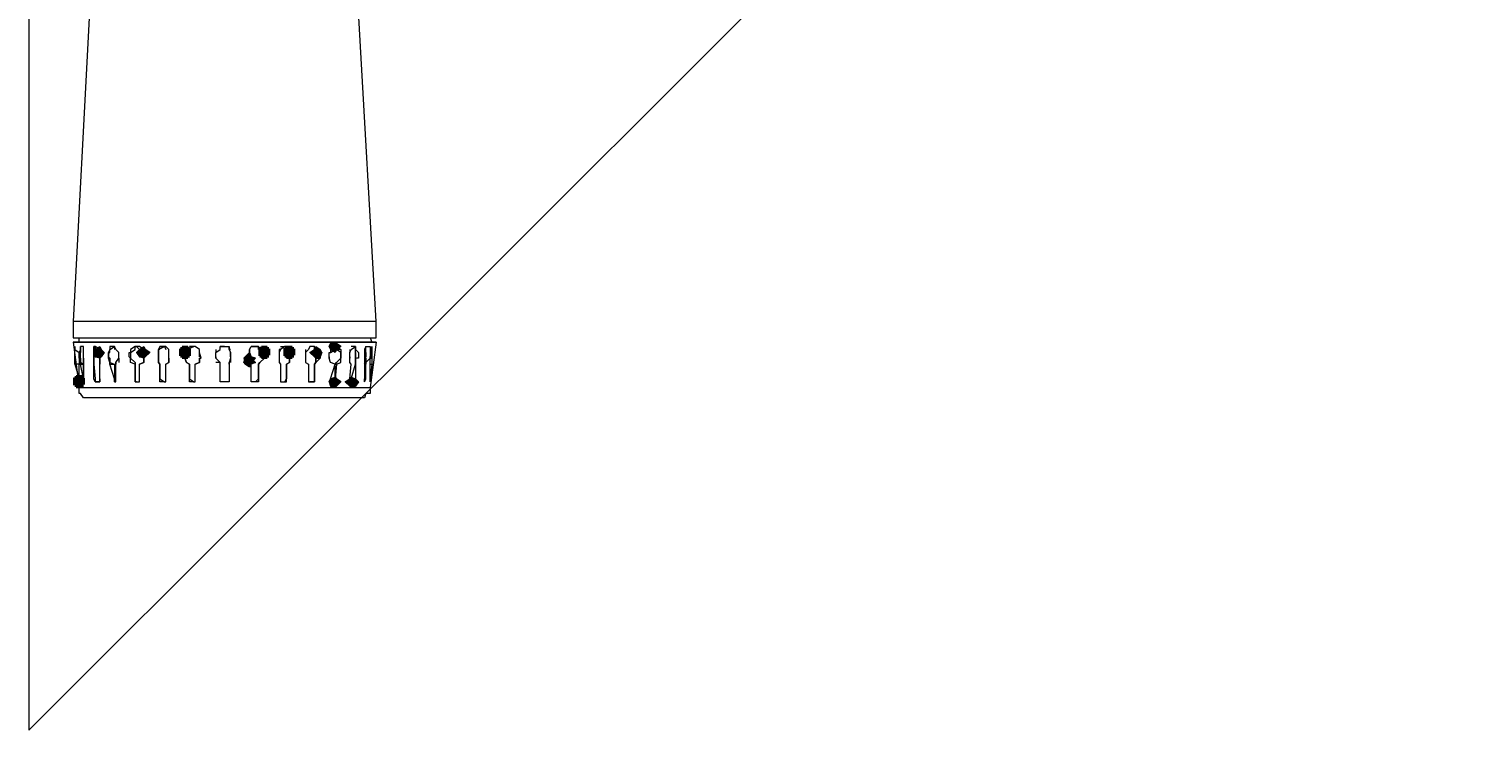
# Model space of a CAD drawing. Header units: millimetres. Extents: x -10178924 to 11692288, y -947381 to 58396.
# Drawn here: x -154632 to -153268, y -106080 to -105410 of the extents above; entities that cross this region are included whole.
import ezdxf
from ezdxf import colors
from ezdxf.entities.mleader import LeaderData, LeaderLine
from ezdxf.math import Vec2, Vec3

# ---------------------------------------------------------------- set-up
doc = ezdxf.new("R2010")
doc.units = ezdxf.units.MM
doc.layers.add('_0', color=7, linetype='Continuous', lineweight=25)
doc.layers.add('PDF _0', color=7, linetype='Continuous', lineweight=9)
doc.styles.add('ТЕКСТ', font='arial.ttf', dxfattribs={"height": 200})

# ---------------------------------------------------------------- blocks, each defined once
blk = doc.blocks.new('_None')

msp = doc.modelspace()

# ---------------------------------------------------------------- linework, layer by layer
at = {"layer": 'PDF _0', "lineweight": 0}
for points in [[(-154632.1, -106070.4), (-153753.3, -105191.6), (-153753.3, -104458.3), (-154632.1, -105337.1), (-154632.1, -106070.4)], [(-154305.6, -105685.7), (-154322.2, -105393.9), (-154322.2, -105391.1), (-154325, -105391.1), (-154325, -105388.3), (-154571.2, -105388.3), (-154571.2, -105391.1), (-154575.3, -105391.1), (-154575.3, -105393.9), (-154590.5, -105685.7)], [(-154590.5, -105705), (-154589.1, -105705), (-154590.5, -105705), (-154585, -105747.9), (-154583.6, -105747.9), (-154580.9, -105747.9), (-154575.3, -105747.9), (-154565.6, -105747.9), (-154557.3, -105747.9), (-154551.8, -105747.9), (-154542.1, -105747.9), (-154531.1, -105747.9), (-154518.6, -105747.9), (-154504.8, -105747.9), (-154491, -105747.9), (-154477.1, -105747.9), (-154463.3, -105747.9), (-154449.5, -105747.9), (-154434.2, -105747.9), (-154419, -105747.9), (-154405.2, -105747.9), (-154391.4, -105747.9), (-154377.5, -105747.9), (-154367.9, -105747.9), (-154356.8, -105747.9), (-154344.3, -105747.9), (-154336, -105747.9), (-154329.1, -105747.9), (-154322.2, -105747.9), (-154316.7, -105747.9), (-154311.2, -105747.9)], [(-154589.1, -105705), (-154585, -105705), (-154585, -105700.9)], [(-154305.6, -105705), (-154311.2, -105747.9), (-154311.2, -105752.1), (-154311.2, -105753.4), (-154315.3, -105753.4), (-154316.7, -105757.6), (-154322.2, -105757.6), (-154325, -105757.6), (-154334.7, -105757.6), (-154338.8, -105757.6), (-154344.3, -105757.6), (-154349.9, -105757.6), (-154354, -105757.6), (-154358.2, -105757.6), (-154363.7, -105757.6), (-154372, -105757.6), (-154377.5, -105757.6), (-154383.1, -105757.6), (-154390, -105757.6), (-154395.5, -105757.6), (-154401.1, -105757.6), (-154405.2, -105757.6), (-154410.7, -105757.6), (-154419, -105757.6), (-154424.6, -105757.6), (-154430.1, -105757.6), (-154437, -105757.6), (-154442.5, -105757.6), (-154448.1, -105757.6), (-154452.2, -105757.6), (-154457.8, -105757.6), (-154463.3, -105757.6), (-154471.6, -105757.6), (-154477.1, -105757.6), (-154484, -105757.6), (-154489.6, -105757.6), (-154495.1, -105757.6), (-154500.6, -105757.6), (-154504.8, -105757.6), (-154510.3, -105757.6), (-154517.2, -105757.6), (-154522.8, -105757.6), (-154528.3, -105757.6), (-154532.4, -105757.6), (-154538, -105757.6), (-154543.5, -105757.6), (-154551.8, -105757.6), (-154557.3, -105757.6), (-154564.3, -105757.6), (-154569.8, -105757.6), (-154575.3, -105757.6), (-154580.9, -105757.6), (-154583.6, -105753.4), (-154585, -105753.4), (-154585, -105752.1), (-154585, -105747.9)], [(-154311.2, -105700.9), (-154309.8, -105705)], [(-154589.1, -105725.8), (-154589.1, -105724.4), (-154589.1, -105720.3), (-154589.1, -105718.9), (-154589.1, -105714.7), (-154589.1, -105712), (-154589.1, -105709.2), (-154589.1, -105712), (-154585, -105714.7), (-154585, -105720.3), (-154585, -105724.4), (-154585, -105725.8)], [(-154583.6, -105712), (-154583.6, -105709.2), (-154583.6, -105712)], [(-154580.9, -105720.3), (-154580.9, -105724.4), (-154580.9, -105725.8), (-154580.9, -105724.4), (-154580.9, -105720.3), (-154580.9, -105714.7), (-154580.9, -105712), (-154580.9, -105709.2), (-154583.6, -105709.2)], [(-154583.6, -105712), (-154583.6, -105714.7)], [(-154583.6, -105720.3), (-154583.6, -105718.9)], [(-154580.9, -105712), (-154580.9, -105709.2)], [(-154580.9, -105718.9), (-154580.9, -105714.7)], [(-154565.6, -105739.6), (-154565.6, -105742.4), (-154565.6, -105739.6), (-154565.6, -105725.8), (-154565.6, -105724.4), (-154565.6, -105720.3), (-154565.6, -105714.7), (-154565.6, -105712), (-154569.8, -105709.2), (-154571.2, -105709.2), (-154569.8, -105709.2), (-154569.8, -105712)], [(-154571.2, -105712), (-154571.2, -105714.7)], [(-154571.2, -105720.3), (-154571.2, -105718.9)], [(-154565.6, -105718.9), (-154565.6, -105714.7)], [(-154565.6, -105720.3), (-154565.6, -105724.4), (-154565.6, -105725.8)], [(-154556, -105712), (-154557.3, -105714.7)], [(-154556, -105720.3), (-154557.3, -105720.3), (-154557.3, -105718.9)], [(-154551.8, -105739.6), (-154551.8, -105742.4), (-154551.8, -105739.6), (-154551.8, -105742.4), (-154550.4, -105742.4), (-154550.4, -105739.6), (-154550.4, -105725.8), (-154550.4, -105724.4), (-154547.7, -105720.3), (-154547.7, -105714.7), (-154550.4, -105712), (-154551.8, -105709.2), (-154551.8, -105712)], [(-154547.7, -105718.9), (-154547.7, -105714.7)], [(-154547.7, -105720.3), (-154547.7, -105724.4)], [(-154536.6, -105712), (-154536.6, -105714.7)], [(-154536.6, -105720.3), (-154536.6, -105718.9)], [(-154524.1, -105714.7), (-154524.1, -105712), (-154528.3, -105709.2), (-154532.4, -105709.2), (-154531.1, -105709.2), (-154528.3, -105712), (-154524.1, -105712)], [(-154531.1, -105742.4), (-154532.4, -105742.4), (-154531.1, -105742.4), (-154528.3, -105742.4), (-154528.3, -105739.6), (-154528.3, -105725.8), (-154524.1, -105724.4), (-154524.1, -105720.3), (-154524.1, -105714.7), (-154524.1, -105718.9)], [(-154524.1, -105720.3), (-154524.1, -105724.4), (-154528.3, -105725.8)], [(-154508.9, -105709.2), (-154504.8, -105709.2), (-154508.9, -105709.2), (-154510.3, -105712), (-154504.8, -105709.2), (-154503.4, -105712)], [(-154510.3, -105714.7), (-154510.3, -105712), (-154510.3, -105714.7)], [(-154508.9, -105712), (-154510.3, -105712), (-154510.3, -105714.7)], [(-154510.3, -105720.3), (-154510.3, -105718.9)], [(-154504.8, -105742.4), (-154503.4, -105742.4), (-154503.4, -105739.6), (-154503.4, -105725.8), (-154500.6, -105724.4), (-154500.6, -105720.3), (-154500.6, -105714.7), (-154500.6, -105712), (-154503.4, -105709.2), (-154504.8, -105709.2)], [(-154500.6, -105720.3), (-154500.6, -105724.4), (-154503.4, -105725.8)], [(-154500.6, -105718.9), (-154500.6, -105714.7)], [(-154479.9, -105712), (-154491, -105712), (-154479.9, -105712)], [(-154479.9, -105712), (-154491, -105712), (-154479.9, -105712)], [(-154479.9, -105713.3), (-154491, -105713.3), (-154479.9, -105713.3)], [(-154479.9, -105713.3), (-154491, -105713.3), (-154479.9, -105713.3)], [(-154479.9, -105714.7), (-154491, -105714.7), (-154479.9, -105714.7)], [(-154479.9, -105716.1), (-154491, -105716.1), (-154479.9, -105716.1)], [(-154479.9, -105716.1), (-154491, -105716.1), (-154479.9, -105716.1)], [(-154479.9, -105717.5), (-154491, -105717.5), (-154479.9, -105717.5)], [(-154481.3, -105710.6), (-154489.6, -105710.6), (-154481.3, -105710.6)], [(-154481.3, -105710.6), (-154489.6, -105710.6), (-154481.3, -105710.6)], [(-154481.3, -105718.9), (-154489.6, -105718.9), (-154481.3, -105718.9)], [(-154481.3, -105718.9), (-154489.6, -105718.9), (-154481.3, -105718.9)], [(-154482.7, -105709.2), (-154488.2, -105709.2), (-154482.7, -105709.2)], [(-154482.7, -105720.3), (-154488.2, -105720.3), (-154482.7, -105720.3)], [(-154484, -105709.2), (-154486.8, -105709.2), (-154484, -105709.2)], [(-154484, -105709.2), (-154486.8, -105709.2), (-154484, -105709.2)], [(-154484, -105720.3), (-154486.8, -105720.3), (-154484, -105720.3)], [(-154484, -105720.3), (-154486.8, -105720.3), (-154484, -105720.3)], [(-154484, -105714.7), (-154484, -105712), (-154485.4, -105714.7), (-154484, -105712), (-154481.3, -105712)], [(-154485.4, -105720.3), (-154485.4, -105718.9)], [(-154484, -105712), (-154477.1, -105709.2), (-154484, -105712)], [(-154477.1, -105742.4), (-154475.7, -105742.4), (-154475.7, -105739.6), (-154475.7, -105725.8), (-154471.6, -105724.4), (-154471.6, -105720.3), (-154470.2, -105720.3), (-154471.6, -105714.7), (-154471.6, -105712), (-154475.7, -105709.2), (-154477.1, -105709.2), (-154481.3, -105709.2)], [(-154471.6, -105712), (-154475.7, -105709.2)], [(-154470.2, -105720.3), (-154471.6, -105720.3), (-154471.6, -105724.4), (-154475.7, -105725.8)], [(-154471.6, -105718.9), (-154471.6, -105714.7)], [(-154443.9, -105725.8), (-154443.9, -105739.6), (-154443.9, -105742.4), (-154448.1, -105742.4), (-154449.5, -105742.4), (-154452.2, -105742.4), (-154452.2, -105739.6), (-154452.2, -105725.8), (-154452.2, -105724.4), (-154456.4, -105720.3), (-154456.4, -105718.9), (-154456.4, -105714.7), (-154452.2, -105712), (-154452.2, -105709.2), (-154448.1, -105709.2), (-154443.9, -105709.2), (-154443.9, -105712), (-154442.5, -105714.7), (-154442.5, -105720.3), (-154443.9, -105724.4), (-154443.9, -105725.8), (-154443.9, -105724.4)], [(-154456.4, -105712), (-154456.4, -105714.7)], [(-154456.4, -105718.9), (-154456.4, -105720.3)], [(-154448.1, -105709.2), (-154449.5, -105709.2), (-154452.2, -105709.2)], [(-154442.5, -105712), (-154443.9, -105712), (-154443.9, -105709.2)], [(-154442.5, -105718.9), (-154442.5, -105714.7)], [(-154442.5, -105720.3), (-154442.5, -105724.4)], [(-154423.2, -105742.4), (-154423.2, -105739.6), (-154423.2, -105725.8), (-154424.6, -105724.4), (-154424.6, -105720.3), (-154428.7, -105718.9), (-154424.6, -105714.7), (-154424.6, -105712), (-154423.2, -105709.2), (-154419, -105709.2), (-154416.3, -105709.2), (-154419, -105709.2), (-154423.2, -105709.2), (-154419, -105709.2)], [(-154428.7, -105718.9), (-154428.7, -105720.3)], [(-154424.6, -105712), (-154424.6, -105714.7)], [(-154416.3, -105709.2), (-154414.9, -105712), (-154416.3, -105709.2)], [(-154416.3, -105712), (-154416.3, -105709.2)], [(-154405.2, -105712), (-154416.3, -105712), (-154405.2, -105712)], [(-154405.2, -105713.3), (-154416.3, -105713.3), (-154405.2, -105713.3)], [(-154405.2, -105713.3), (-154416.3, -105713.3), (-154405.2, -105713.3)], [(-154405.2, -105714.7), (-154416.3, -105714.7), (-154405.2, -105714.7)], [(-154405.2, -105716.1), (-154416.3, -105716.1), (-154405.2, -105716.1)], [(-154405.2, -105716.1), (-154416.3, -105716.1), (-154405.2, -105716.1)], [(-154406.6, -105717.5), (-154416.3, -105717.5), (-154406.6, -105717.5)], [(-154410.7, -105720.3), (-154414.9, -105724.4), (-154416.3, -105725.8)], [(-154406.6, -105710.6), (-154414.9, -105710.6), (-154406.6, -105710.6)], [(-154406.6, -105710.6), (-154414.9, -105710.6), (-154406.6, -105710.6)], [(-154414.9, -105712), (-154410.7, -105714.7), (-154414.9, -105712)], [(-154406.6, -105718.9), (-154414.9, -105718.9), (-154406.6, -105718.9)], [(-154408, -105709.2), (-154413.5, -105709.2), (-154408, -105709.2)], [(-154408, -105720.3), (-154413.5, -105720.3), (-154408, -105720.3)], [(-154409.4, -105720.3), (-154413.5, -105720.3), (-154409.4, -105720.3)], [(-154409.4, -105709.2), (-154412.1, -105709.2), (-154409.4, -105709.2)], [(-154410.7, -105718.9), (-154410.7, -105714.7)], [(-154395.5, -105709.2), (-154391.4, -105709.2), (-154395.5, -105712), (-154396.9, -105714.7), (-154396.9, -105718.9), (-154396.9, -105720.3), (-154396.9, -105724.4), (-154395.5, -105725.8), (-154395.5, -105739.6), (-154395.5, -105742.4), (-154391.4, -105742.4), (-154390, -105742.4), (-154390, -105739.6), (-154391.4, -105742.4), (-154390, -105739.6), (-154390, -105725.8), (-154390, -105739.6)], [(-154395.5, -105712), (-154396.9, -105712), (-154396.9, -105714.7)], [(-154396.9, -105718.9), (-154396.9, -105720.3)], [(-154381.7, -105712), (-154392.8, -105712), (-154381.7, -105712)], [(-154381.7, -105713.3), (-154392.8, -105713.3), (-154381.7, -105713.3)], [(-154381.7, -105713.3), (-154392.8, -105713.3), (-154381.7, -105713.3)], [(-154381.7, -105714.7), (-154392.8, -105714.7), (-154381.7, -105714.7)], [(-154381.7, -105716.1), (-154392.8, -105716.1), (-154381.7, -105716.1)], [(-154381.7, -105716.1), (-154392.8, -105716.1), (-154381.7, -105716.1)], [(-154383.1, -105717.5), (-154392.8, -105717.5), (-154383.1, -105717.5)], [(-154383.1, -105710.6), (-154391.4, -105710.6), (-154383.1, -105710.6)], [(-154383.1, -105710.6), (-154391.4, -105710.6), (-154383.1, -105710.6)], [(-154383.1, -105718.9), (-154391.4, -105718.9), (-154383.1, -105718.9)], [(-154384.5, -105709.2), (-154390, -105709.2), (-154384.5, -105709.2)], [(-154387.2, -105712), (-154390, -105709.2)], [(-154384.5, -105720.3), (-154390, -105720.3), (-154384.5, -105720.3)], [(-154385.8, -105720.3), (-154390, -105720.3), (-154385.8, -105720.3)], [(-154387.2, -105720.3), (-154387.2, -105724.4), (-154390, -105725.8)], [(-154385.8, -105709.2), (-154388.6, -105709.2), (-154385.8, -105709.2)], [(-154387.2, -105712), (-154387.2, -105714.7), (-154387.2, -105712)], [(-154387.2, -105718.9), (-154387.2, -105714.7)], [(-154363.7, -105712), (-154363.7, -105709.2), (-154362.3, -105712), (-154363.7, -105709.2), (-154367.9, -105709.2), (-154369.2, -105712), (-154372, -105714.7), (-154372, -105718.9), (-154372, -105720.3), (-154372, -105724.4), (-154369.2, -105725.8), (-154369.2, -105739.6), (-154369.2, -105742.4), (-154367.9, -105742.4), (-154363.7, -105742.4), (-154367.9, -105742.4)], [(-154372, -105712), (-154372, -105714.7)], [(-154372, -105718.9), (-154372, -105720.3)], [(-154358.2, -105720.3), (-154362.3, -105720.3), (-154362.3, -105724.4), (-154363.7, -105725.8)], [(-154358.2, -105718.9), (-154358.2, -105714.7)], [(-154344.3, -105742.4), (-154344.3, -105739.6), (-154344.3, -105742.4), (-154348.5, -105742.4), (-154348.5, -105739.6), (-154344.3, -105725.8), (-154348.5, -105724.4), (-154349.9, -105720.3), (-154349.9, -105718.9), (-154349.9, -105714.7), (-154348.5, -105714.7), (-154344.3, -105712), (-154344.3, -105709.2), (-154343, -105709.2), (-154344.3, -105709.2)], [(-154349.9, -105718.9), (-154349.9, -105720.3)], [(-154344.3, -105712), (-154348.5, -105712), (-154348.5, -105714.7)], [(-154343, -105725.8), (-154338.8, -105724.4), (-154338.8, -105720.3), (-154338.8, -105714.7), (-154338.8, -105720.3), (-154343, -105724.4), (-154344.3, -105725.8), (-154343, -105724.4), (-154338.8, -105720.3)], [(-154338.8, -105712), (-154343, -105712), (-154343, -105709.2)], [(-154338.8, -105714.7), (-154338.8, -105718.9)], [(-154329.1, -105742.4), (-154330.5, -105742.4), (-154330.5, -105739.6), (-154329.1, -105725.8), (-154330.5, -105724.4), (-154330.5, -105720.3), (-154330.5, -105718.9), (-154330.5, -105714.7), (-154329.1, -105712), (-154325, -105709.2), (-154329.1, -105709.2)], [(-154330.5, -105712), (-154330.5, -105714.7)], [(-154330.5, -105718.9), (-154330.5, -105720.3)], [(-154325, -105709.2), (-154325, -105712), (-154325, -105709.2)], [(-154325, -105712), (-154325, -105709.2)], [(-154325, -105714.7), (-154325, -105718.9)], [(-154325, -105720.3), (-154325, -105724.4), (-154325, -105725.8)], [(-154315.3, -105720.3), (-154315.3, -105724.4), (-154316.7, -105725.8), (-154315.3, -105724.4), (-154315.3, -105720.3), (-154315.3, -105714.7), (-154315.3, -105712), (-154315.3, -105709.2), (-154311.2, -105709.2), (-154311.2, -105712), (-154311.2, -105714.7), (-154311.2, -105720.3), (-154315.3, -105724.4), (-154315.3, -105725.8)], [(-154315.3, -105712), (-154315.3, -105709.2), (-154316.7, -105712), (-154316.7, -105714.7), (-154316.7, -105718.9), (-154316.7, -105720.3)], [(-154316.7, -105712), (-154316.7, -105714.7)], [(-154316.7, -105718.9), (-154316.7, -105720.3), (-154316.7, -105724.4), (-154316.7, -105725.8), (-154316.7, -105739.6), (-154316.7, -105742.4), (-154316.7, -105739.6), (-154316.7, -105742.4), (-154315.3, -105739.6), (-154315.3, -105725.8), (-154316.7, -105725.8), (-154316.7, -105739.6)], [(-154315.3, -105714.7), (-154315.3, -105718.9)], [(-154311.2, -105718.9), (-154311.2, -105720.3), (-154311.2, -105718.9), (-154309.8, -105714.7), (-154309.8, -105712), (-154309.8, -105709.2), (-154309.8, -105712), (-154309.8, -105714.7)], [(-154311.2, -105714.7), (-154309.8, -105714.7), (-154309.8, -105718.9)], [(-154311.2, -105725.8), (-154309.8, -105725.8), (-154311.2, -105739.6), (-154311.2, -105742.4), (-154311.2, -105739.6), (-154311.2, -105725.8), (-154311.2, -105724.4), (-154311.2, -105720.3), (-154309.8, -105720.3), (-154309.8, -105714.7), (-154309.8, -105720.3), (-154309.8, -105724.4), (-154309.8, -105725.8)], [(-154309.8, -105720.3), (-154311.2, -105720.3)], [(-154580.9, -105739.6), (-154580.9, -105742.4), (-154580.9, -105739.6), (-154580.9, -105725.8), (-154580.9, -105739.6), (-154580.9, -105742.4), (-154580.9, -105739.6), (-154583.6, -105725.8), (-154580.9, -105725.8), (-154583.6, -105724.4), (-154583.6, -105725.8)], [(-154556, -105725.8), (-154556, -105724.4), (-154551.8, -105725.8), (-154551.8, -105739.6), (-154556, -105725.8), (-154551.8, -105725.8)], [(-154550.4, -105724.4), (-154550.4, -105725.8)], [(-154481.3, -105725.8), (-154481.3, -105739.6), (-154477.1, -105742.4), (-154481.3, -105742.4), (-154481.3, -105739.6), (-154481.3, -105725.8), (-154484, -105724.4), (-154481.3, -105725.8), (-154481.3, -105739.6)], [(-154452.2, -105724.4), (-154456.4, -105724.4)], [(-154419, -105742.4), (-154416.3, -105739.6), (-154416.3, -105725.8), (-154416.3, -105739.6), (-154416.3, -105742.4), (-154419, -105742.4), (-154423.2, -105742.4), (-154423.2, -105739.6)], [(-154579.5, -105739.6), (-154590.5, -105739.6), (-154579.5, -105739.6)], [(-154579.5, -105739.6), (-154590.5, -105739.6), (-154579.5, -105739.6)], [(-154579.5, -105741), (-154590.5, -105741), (-154579.5, -105741)], [(-154579.5, -105742.4), (-154590.5, -105742.4), (-154579.5, -105742.4)], [(-154579.5, -105742.4), (-154590.5, -105742.4), (-154579.5, -105742.4)], [(-154579.5, -105743.8), (-154590.5, -105743.8), (-154579.5, -105743.8)], [(-154580.9, -105745.1), (-154590.5, -105745.1), (-154580.9, -105745.1)], [(-154580.9, -105738.2), (-154589.1, -105738.2), (-154580.9, -105738.2)], [(-154580.9, -105738.2), (-154589.1, -105738.2), (-154580.9, -105738.2)], [(-154580.9, -105746.5), (-154589.1, -105746.5), (-154580.9, -105746.5)], [(-154582.2, -105746.5), (-154589.1, -105746.5), (-154582.2, -105746.5)], [(-154582.2, -105736.9), (-154587.8, -105736.9), (-154582.2, -105736.9)], [(-154583.6, -105747.9), (-154587.8, -105747.9), (-154583.6, -105747.9)], [(-154569.8, -105742.4), (-154565.6, -105742.4), (-154569.8, -105742.4)]]:
    msp.add_lwpolyline(points, dxfattribs=at)
for points in [[(-154590.5, -105700.9), (-154305.6, -105700.9), (-154305.6, -105685.7), (-154309.8, -105685.7), (-154311.2, -105685.7), (-154316.7, -105685.7), (-154325, -105685.7), (-154336, -105685.7), (-154348.5, -105685.7), (-154362.3, -105685.7), (-154377.5, -105685.7), (-154395.5, -105685.7), (-154410.7, -105685.7), (-154430.1, -105685.7), (-154449.5, -105685.7), (-154467.4, -105685.7), (-154485.4, -105685.7), (-154503.4, -105685.7), (-154518.6, -105685.7), (-154532.4, -105685.7), (-154547.7, -105685.7), (-154561.5, -105685.7), (-154571.2, -105685.7), (-154580.9, -105685.7), (-154585, -105685.7), (-154589.1, -105685.7), (-154590.5, -105685.7)], [(-154309.8, -105705), (-154589.1, -105705), (-154585, -105705), (-154583.6, -105705), (-154576.7, -105705), (-154571.2, -105705), (-154564.3, -105705), (-154551.8, -105705), (-154543.5, -105705), (-154532.4, -105705), (-154518.6, -105705), (-154504.8, -105705), (-154491, -105705), (-154477.1, -105705), (-154463.3, -105705), (-154449.5, -105705), (-154434.2, -105705), (-154419, -105705), (-154405.2, -105705), (-154391.4, -105705), (-154377.5, -105705), (-154363.7, -105705), (-154354, -105705), (-154344.3, -105705), (-154334.7, -105705), (-154325, -105705), (-154316.7, -105705), (-154315.3, -105705), (-154311.2, -105705), (-154305.6, -105705)], [(-154348.5, -105706.4), (-154338.8, -105709.2), (-154349.9, -105709.2)], [(-154344.3, -105705), (-154343, -105706.4), (-154348.5, -105706.4)], [(-154343, -105706.4), (-154348.5, -105706.4), (-154338.8, -105709.2)], [(-154583.6, -105714.7), (-154583.6, -105712), (-154585, -105714.7), (-154585, -105718.9), (-154583.6, -105720.3), (-154583.6, -105724.4), (-154583.6, -105720.3), (-154583.6, -105718.9)], [(-154585, -105718.9), (-154585, -105720.3), (-154585, -105718.9), (-154585, -105714.7)], [(-154571.2, -105712), (-154571.2, -105709.2), (-154571.2, -105712), (-154571.2, -105714.7)], [(-154569.8, -105712), (-154561.5, -105714.7), (-154571.2, -105714.7)], [(-154571.2, -105714.7), (-154569.8, -105718.9), (-154564.3, -105718.9)], [(-154571.2, -105714.7), (-154561.5, -105714.7), (-154564.3, -105718.9)], [(-154571.2, -105714.7), (-154571.2, -105718.9), (-154571.2, -105720.3), (-154571.2, -105718.9)], [(-154571.2, -105724.4), (-154571.2, -105725.8), (-154569.8, -105739.6), (-154569.8, -105742.4), (-154571.2, -105739.6), (-154571.2, -105725.8), (-154571.2, -105724.4), (-154571.2, -105720.3)], [(-154565.6, -105709.2), (-154564.3, -105712), (-154569.8, -105712)], [(-154564.3, -105712), (-154569.8, -105712), (-154561.5, -105714.7)], [(-154569.8, -105718.9), (-154564.3, -105718.9), (-154565.6, -105720.3)], [(-154556, -105714.7), (-154556, -105712), (-154557.3, -105714.7), (-154557.3, -105718.9), (-154556, -105720.3), (-154556, -105724.4), (-154557.3, -105720.3), (-154557.3, -105718.9), (-154557.3, -105714.7)], [(-154556, -105709.2), (-154556, -105712), (-154551.8, -105709.2)], [(-154536.6, -105714.7), (-154536.6, -105718.9), (-154536.6, -105720.3), (-154538, -105718.9), (-154538, -105714.7)], [(-154532.4, -105709.2), (-154536.6, -105712), (-154536.6, -105714.7), (-154532.4, -105712)], [(-154532.4, -105724.4), (-154532.4, -105725.8), (-154532.4, -105739.6), (-154532.4, -105742.4), (-154532.4, -105739.6), (-154532.4, -105725.8), (-154536.6, -105724.4), (-154536.6, -105720.3)], [(-154528.3, -105712), (-154518.6, -105714.7), (-154531.1, -105714.7)], [(-154531.1, -105714.7), (-154528.3, -105718.9), (-154522.8, -105718.9)], [(-154531.1, -105714.7), (-154518.6, -105714.7), (-154522.8, -105718.9)], [(-154524.1, -105709.2), (-154522.8, -105712), (-154528.3, -105712)], [(-154522.8, -105712), (-154528.3, -105712), (-154518.6, -105714.7)], [(-154528.3, -105718.9), (-154522.8, -105718.9), (-154524.1, -105720.3)], [(-154510.3, -105718.9), (-154510.3, -105720.3), (-154510.3, -105724.4), (-154510.3, -105720.3), (-154510.3, -105718.9), (-154510.3, -105714.7)], [(-154485.4, -105718.9), (-154485.4, -105720.3), (-154484, -105724.4), (-154485.4, -105720.3), (-154485.4, -105718.9), (-154485.4, -105714.7)], [(-154428.7, -105718.9), (-154419, -105720.3), (-154430.1, -105720.3)], [(-154430.1, -105720.3), (-154428.7, -105724.4), (-154423.2, -105724.4)], [(-154430.1, -105720.3), (-154419, -105720.3), (-154423.2, -105724.4)], [(-154428.7, -105720.3), (-154419, -105724.4), (-154430.1, -105724.4)], [(-154424.6, -105714.7), (-154423.2, -105718.9), (-154428.7, -105718.9)], [(-154423.2, -105718.9), (-154428.7, -105718.9), (-154419, -105720.3)], [(-154424.6, -105718.9), (-154423.2, -105720.3), (-154428.7, -105720.3)], [(-154423.2, -105720.3), (-154428.7, -105720.3), (-154419, -105724.4)], [(-154416.3, -105725.8), (-154414.9, -105724.4), (-154410.7, -105720.3), (-154410.7, -105714.7), (-154410.7, -105720.3), (-154414.9, -105724.4)], [(-154387.2, -105709.2), (-154387.2, -105712), (-154390, -105709.2), (-154391.4, -105709.2)], [(-154390, -105725.8), (-154387.2, -105724.4), (-154387.2, -105720.3), (-154387.2, -105714.7), (-154387.2, -105720.3), (-154387.2, -105724.4)], [(-154363.7, -105712), (-154356.8, -105714.7), (-154367.9, -105714.7)], [(-154367.9, -105714.7), (-154363.7, -105718.9), (-154358.2, -105718.9)], [(-154367.9, -105714.7), (-154356.8, -105714.7), (-154358.2, -105718.9)], [(-154362.3, -105709.2), (-154358.2, -105712), (-154363.7, -105712)], [(-154358.2, -105712), (-154363.7, -105712), (-154356.8, -105714.7)], [(-154363.7, -105725.8), (-154362.3, -105724.4), (-154362.3, -105720.3), (-154358.2, -105720.3), (-154358.2, -105714.7), (-154358.2, -105720.3), (-154362.3, -105724.4)], [(-154363.7, -105718.9), (-154358.2, -105718.9), (-154362.3, -105720.3)], [(-154358.2, -105714.7), (-154362.3, -105714.7), (-154362.3, -105712)], [(-154349.9, -105709.2), (-154348.5, -105712), (-154343, -105712)], [(-154349.9, -105709.2), (-154338.8, -105709.2), (-154343, -105712)], [(-154348.5, -105712), (-154343, -105712), (-154344.3, -105714.7)], [(-154338.8, -105712), (-154338.8, -105714.7), (-154343, -105712), (-154343, -105709.2)], [(-154325, -105725.8), (-154325, -105724.4), (-154325, -105720.3), (-154325, -105714.7), (-154325, -105712), (-154322.2, -105714.7), (-154322.2, -105720.3), (-154325, -105720.3), (-154325, -105724.4)], [(-154585, -105725.8), (-154589.1, -105725.8), (-154585, -105739.6), (-154585, -105742.4), (-154585, -105739.6)], [(-154508.9, -105725.8), (-154508.9, -105739.6), (-154504.8, -105742.4), (-154508.9, -105742.4), (-154508.9, -105739.6), (-154508.9, -105725.8), (-154510.3, -105724.4)], [(-154430.1, -105724.4), (-154428.7, -105725.8), (-154423.2, -105725.8)], [(-154430.1, -105724.4), (-154419, -105724.4), (-154423.2, -105725.8)], [(-154428.7, -105724.4), (-154423.2, -105724.4), (-154424.6, -105725.8)], [(-154428.7, -105725.8), (-154423.2, -105725.8), (-154424.6, -105728.6)], [(-154363.7, -105739.6), (-154363.7, -105742.4), (-154363.7, -105739.6), (-154363.7, -105725.8)], [(-154344.3, -105725.8), (-154343, -105725.8), (-154344.3, -105739.6)], [(-154325, -105742.4), (-154329.1, -105742.4), (-154329.1, -105739.6), (-154325, -105725.8), (-154325, -105739.6)], [(-154348.5, -105739.6), (-154338.8, -105742.4), (-154349.9, -105742.4)], [(-154349.9, -105742.4), (-154348.5, -105746.5), (-154343, -105746.5)], [(-154349.9, -105742.4), (-154338.8, -105742.4), (-154343, -105746.5)], [(-154344.3, -105738.2), (-154343, -105739.6), (-154348.5, -105739.6)], [(-154343, -105739.6), (-154348.5, -105739.6), (-154338.8, -105742.4)], [(-154348.5, -105746.5), (-154343, -105746.5), (-154344.3, -105747.9)], [(-154330.5, -105739.6), (-154322.2, -105742.4), (-154334.7, -105742.4)], [(-154334.7, -105742.4), (-154330.5, -105746.5), (-154325, -105746.5)], [(-154334.7, -105742.4), (-154322.2, -105742.4), (-154325, -105746.5)], [(-154329.1, -105738.2), (-154325, -105739.6), (-154330.5, -105739.6)], [(-154325, -105739.6), (-154330.5, -105739.6), (-154322.2, -105742.4)], [(-154330.5, -105746.5), (-154325, -105746.5), (-154329.1, -105747.9)]]:
    msp.add_lwpolyline(points, close=True, dxfattribs=at)
at = {"layer": 'PDF _0', "transparency": 33554559}
for points in [[(-154348.5, -105706.4), (-154338.8, -105709.2), (-154349.9, -105709.2)], [(-154344.3, -105705), (-154343, -105706.4), (-154348.5, -105706.4)], [(-154343, -105706.4), (-154348.5, -105706.4), (-154338.8, -105709.2)], [(-154569.8, -105712), (-154561.5, -105714.7), (-154571.2, -105714.7)], [(-154571.2, -105714.7), (-154564.3, -105718.9), (-154569.8, -105718.9)], [(-154571.2, -105714.7), (-154561.5, -105714.7), (-154564.3, -105718.9)], [(-154565.6, -105709.2), (-154564.3, -105712), (-154569.8, -105712)], [(-154564.3, -105712), (-154569.8, -105712), (-154561.5, -105714.7)], [(-154564.3, -105718.9), (-154569.8, -105718.9), (-154565.6, -105720.3)], [(-154528.3, -105712), (-154518.6, -105714.7), (-154531.1, -105714.7)], [(-154531.1, -105714.7), (-154522.8, -105718.9), (-154528.3, -105718.9)], [(-154531.1, -105714.7), (-154518.6, -105714.7), (-154522.8, -105718.9)], [(-154524.1, -105709.2), (-154522.8, -105712), (-154528.3, -105712)], [(-154522.8, -105712), (-154528.3, -105712), (-154518.6, -105714.7)], [(-154522.8, -105718.9), (-154528.3, -105718.9), (-154524.1, -105720.3)], [(-154489.6, -105710.6), (-154479.9, -105712), (-154491, -105712)], [(-154491, -105712), (-154479.9, -105712), (-154479.9, -105712)], [(-154479.9, -105712), (-154479.9, -105712), (-154491, -105712)], [(-154479.9, -105712), (-154491, -105712), (-154479.9, -105713.3)], [(-154491, -105712), (-154479.9, -105713.3), (-154491, -105713.3)], [(-154491, -105713.3), (-154479.9, -105713.3), (-154479.9, -105713.3)], [(-154479.9, -105713.3), (-154479.9, -105713.3), (-154491, -105713.3)], [(-154479.9, -105713.3), (-154491, -105713.3), (-154479.9, -105714.7)], [(-154491, -105713.3), (-154479.9, -105714.7), (-154491, -105714.7)], [(-154491, -105714.7), (-154479.9, -105714.7), (-154479.9, -105714.7)], [(-154479.9, -105714.7), (-154491, -105714.7), (-154479.9, -105716.1)], [(-154491, -105714.7), (-154479.9, -105716.1), (-154491, -105716.1)], [(-154491, -105716.1), (-154479.9, -105716.1), (-154479.9, -105716.1)], [(-154479.9, -105716.1), (-154479.9, -105716.1), (-154491, -105716.1)], [(-154479.9, -105716.1), (-154491, -105716.1), (-154479.9, -105717.5)], [(-154491, -105716.1), (-154479.9, -105717.5), (-154491, -105717.5)], [(-154491, -105717.5), (-154479.9, -105717.5), (-154479.9, -105717.5)], [(-154479.9, -105717.5), (-154491, -105717.5), (-154481.3, -105717.5)], [(-154491, -105717.5), (-154481.3, -105717.5), (-154489.6, -105717.5)], [(-154488.2, -105709.2), (-154481.3, -105710.6), (-154489.6, -105710.6)], [(-154489.6, -105710.6), (-154481.3, -105710.6), (-154481.3, -105710.6)], [(-154481.3, -105710.6), (-154481.3, -105710.6), (-154489.6, -105710.6)], [(-154481.3, -105710.6), (-154489.6, -105710.6), (-154479.9, -105712)], [(-154481.3, -105717.5), (-154489.6, -105717.5), (-154481.3, -105718.9)], [(-154489.6, -105717.5), (-154481.3, -105718.9), (-154489.6, -105718.9)], [(-154489.6, -105718.9), (-154481.3, -105718.9), (-154481.3, -105718.9)], [(-154489.6, -105718.9), (-154481.3, -105718.9), (-154488.2, -105718.9)], [(-154486.8, -105709.2), (-154482.7, -105709.2), (-154488.2, -105709.2)], [(-154488.2, -105709.2), (-154482.7, -105709.2), (-154482.7, -105709.2)], [(-154481.3, -105709.2), (-154481.3, -105709.2), (-154488.2, -105709.2)], [(-154481.3, -105709.2), (-154488.2, -105709.2), (-154482.7, -105709.2)], [(-154481.3, -105709.2), (-154488.2, -105709.2), (-154481.3, -105710.6)], [(-154481.3, -105718.9), (-154488.2, -105718.9), (-154482.7, -105720.3)], [(-154488.2, -105718.9), (-154482.7, -105720.3), (-154488.2, -105720.3)], [(-154488.2, -105720.3), (-154482.7, -105720.3), (-154482.7, -105720.3)], [(-154482.7, -105720.3), (-154488.2, -105720.3), (-154484, -105720.3)], [(-154488.2, -105720.3), (-154484, -105720.3), (-154486.8, -105720.3)], [(-154485.4, -105709.2), (-154484, -105709.2), (-154486.8, -105709.2)], [(-154486.8, -105709.2), (-154484, -105709.2), (-154484, -105709.2)], [(-154484, -105709.2), (-154484, -105709.2), (-154486.8, -105709.2)], [(-154484, -105709.2), (-154486.8, -105709.2), (-154482.7, -105709.2)], [(-154486.8, -105720.3), (-154484, -105720.3), (-154484, -105720.3)], [(-154484, -105720.3), (-154484, -105720.3), (-154486.8, -105720.3)], [(-154486.8, -105720.3), (-154484, -105720.3), (-154485.4, -105720.3)], [(-154428.7, -105718.9), (-154419, -105720.3), (-154430.1, -105720.3)], [(-154430.1, -105720.3), (-154423.2, -105724.4), (-154428.7, -105724.4)], [(-154430.1, -105720.3), (-154419, -105720.3), (-154423.2, -105724.4)], [(-154428.7, -105720.3), (-154419, -105724.4), (-154430.1, -105724.4)], [(-154424.6, -105714.7), (-154423.2, -105718.9), (-154428.7, -105718.9)], [(-154423.2, -105718.9), (-154428.7, -105718.9), (-154419, -105720.3)], [(-154424.6, -105718.9), (-154423.2, -105720.3), (-154428.7, -105720.3)], [(-154423.2, -105720.3), (-154428.7, -105720.3), (-154419, -105724.4)], [(-154414.9, -105710.6), (-154406.6, -105710.6), (-154416.3, -105710.6)], [(-154406.6, -105710.6), (-154416.3, -105710.6), (-154406.6, -105712)], [(-154416.3, -105710.6), (-154406.6, -105712), (-154416.3, -105712)], [(-154416.3, -105712), (-154405.2, -105712), (-154405.2, -105712)], [(-154405.2, -105712), (-154405.2, -105712), (-154416.3, -105712)], [(-154405.2, -105712), (-154416.3, -105712), (-154406.6, -105712)], [(-154405.2, -105712), (-154416.3, -105712), (-154405.2, -105713.3)], [(-154416.3, -105712), (-154405.2, -105713.3), (-154416.3, -105713.3)], [(-154416.3, -105713.3), (-154405.2, -105713.3), (-154405.2, -105713.3)], [(-154405.2, -105713.3), (-154405.2, -105713.3), (-154416.3, -105713.3)], [(-154405.2, -105713.3), (-154416.3, -105713.3), (-154405.2, -105714.7)], [(-154416.3, -105713.3), (-154405.2, -105714.7), (-154416.3, -105714.7)], [(-154416.3, -105714.7), (-154405.2, -105714.7), (-154405.2, -105714.7)], [(-154405.2, -105714.7), (-154416.3, -105714.7), (-154405.2, -105716.1)], [(-154416.3, -105714.7), (-154405.2, -105716.1), (-154416.3, -105716.1)], [(-154416.3, -105716.1), (-154405.2, -105716.1), (-154405.2, -105716.1)], [(-154405.2, -105716.1), (-154405.2, -105716.1), (-154416.3, -105716.1)], [(-154405.2, -105716.1), (-154416.3, -105716.1), (-154405.2, -105717.5)], [(-154416.3, -105716.1), (-154405.2, -105717.5), (-154416.3, -105717.5)], [(-154416.3, -105717.5), (-154406.6, -105717.5), (-154406.6, -105717.5)], [(-154406.6, -105717.5), (-154406.6, -105717.5), (-154416.3, -105717.5)], [(-154406.6, -105717.5), (-154416.3, -105717.5), (-154405.2, -105717.5)], [(-154406.6, -105717.5), (-154416.3, -105717.5), (-154406.6, -105718.9)], [(-154416.3, -105717.5), (-154406.6, -105718.9), (-154414.9, -105718.9)], [(-154414.9, -105709.2), (-154408, -105709.2), (-154413.5, -105709.2)], [(-154408, -105709.2), (-154414.9, -105709.2), (-154406.6, -105710.6)], [(-154414.9, -105709.2), (-154406.6, -105710.6), (-154414.9, -105710.6)], [(-154414.9, -105710.6), (-154406.6, -105710.6), (-154406.6, -105710.6)], [(-154414.9, -105718.9), (-154406.6, -105718.9), (-154406.6, -105718.9)], [(-154408, -105718.9), (-154408, -105718.9), (-154414.9, -105718.9)], [(-154408, -105718.9), (-154414.9, -105718.9), (-154406.6, -105718.9)], [(-154408, -105718.9), (-154414.9, -105718.9), (-154408, -105720.3)], [(-154414.9, -105718.9), (-154408, -105720.3), (-154413.5, -105720.3)], [(-154412.1, -105709.2), (-154409.4, -105709.2), (-154413.5, -105709.2)], [(-154413.5, -105709.2), (-154408, -105709.2), (-154408, -105709.2)], [(-154408, -105709.2), (-154408, -105709.2), (-154413.5, -105709.2)], [(-154408, -105709.2), (-154413.5, -105709.2), (-154409.4, -105709.2)], [(-154413.5, -105709.2), (-154408, -105709.2), (-154408, -105709.2)], [(-154413.5, -105720.3), (-154408, -105720.3), (-154408, -105720.3)], [(-154409.4, -105720.3), (-154409.4, -105720.3), (-154413.5, -105720.3)], [(-154409.4, -105720.3), (-154413.5, -105720.3), (-154408, -105720.3)], [(-154413.5, -105720.3), (-154409.4, -105720.3), (-154412.1, -105720.3)], [(-154410.7, -105709.2), (-154412.1, -105709.2), (-154412.1, -105709.2)], [(-154409.4, -105709.2), (-154409.4, -105709.2), (-154412.1, -105709.2)], [(-154409.4, -105709.2), (-154412.1, -105709.2), (-154410.7, -105709.2)], [(-154412.1, -105720.3), (-154410.7, -105720.3), (-154410.7, -105720.3)], [(-154410.7, -105720.3), (-154410.7, -105720.3), (-154412.1, -105720.3)], [(-154410.7, -105720.3), (-154412.1, -105720.3), (-154409.4, -105720.3)], [(-154391.4, -105710.6), (-154383.1, -105710.6), (-154392.8, -105710.6)], [(-154383.1, -105710.6), (-154392.8, -105710.6), (-154383.1, -105712)], [(-154392.8, -105710.6), (-154383.1, -105712), (-154392.8, -105712)], [(-154392.8, -105712), (-154381.7, -105712), (-154381.7, -105712)], [(-154381.7, -105712), (-154381.7, -105712), (-154392.8, -105712)], [(-154381.7, -105712), (-154392.8, -105712), (-154383.1, -105712)], [(-154381.7, -105712), (-154392.8, -105712), (-154381.7, -105713.3)], [(-154392.8, -105712), (-154381.7, -105713.3), (-154392.8, -105713.3)], [(-154392.8, -105713.3), (-154381.7, -105713.3), (-154381.7, -105713.3)], [(-154381.7, -105713.3), (-154381.7, -105713.3), (-154392.8, -105713.3)], [(-154381.7, -105713.3), (-154392.8, -105713.3), (-154381.7, -105714.7)], [(-154392.8, -105713.3), (-154381.7, -105714.7), (-154392.8, -105714.7)], [(-154392.8, -105714.7), (-154381.7, -105714.7), (-154381.7, -105714.7)], [(-154381.7, -105714.7), (-154392.8, -105714.7), (-154381.7, -105716.1)], [(-154392.8, -105714.7), (-154381.7, -105716.1), (-154392.8, -105716.1)], [(-154392.8, -105716.1), (-154381.7, -105716.1), (-154381.7, -105716.1)], [(-154381.7, -105716.1), (-154381.7, -105716.1), (-154392.8, -105716.1)], [(-154381.7, -105716.1), (-154392.8, -105716.1), (-154381.7, -105717.5)], [(-154392.8, -105716.1), (-154381.7, -105717.5), (-154392.8, -105717.5)], [(-154392.8, -105717.5), (-154383.1, -105717.5), (-154383.1, -105717.5)], [(-154383.1, -105717.5), (-154383.1, -105717.5), (-154392.8, -105717.5)], [(-154383.1, -105717.5), (-154392.8, -105717.5), (-154381.7, -105717.5)], [(-154383.1, -105717.5), (-154392.8, -105717.5), (-154383.1, -105718.9)], [(-154392.8, -105717.5), (-154383.1, -105718.9), (-154391.4, -105718.9)], [(-154391.4, -105709.2), (-154384.5, -105709.2), (-154390, -105709.2)], [(-154384.5, -105709.2), (-154391.4, -105709.2), (-154383.1, -105710.6)], [(-154391.4, -105709.2), (-154383.1, -105710.6), (-154391.4, -105710.6)], [(-154391.4, -105710.6), (-154383.1, -105710.6), (-154383.1, -105710.6)], [(-154391.4, -105718.9), (-154383.1, -105718.9), (-154383.1, -105718.9)], [(-154384.5, -105718.9), (-154384.5, -105718.9), (-154391.4, -105718.9)], [(-154384.5, -105718.9), (-154391.4, -105718.9), (-154383.1, -105718.9)], [(-154384.5, -105718.9), (-154391.4, -105718.9), (-154384.5, -105720.3)], [(-154391.4, -105718.9), (-154384.5, -105720.3), (-154390, -105720.3)], [(-154388.6, -105709.2), (-154385.8, -105709.2), (-154390, -105709.2)], [(-154390, -105709.2), (-154384.5, -105709.2), (-154384.5, -105709.2)], [(-154384.5, -105709.2), (-154384.5, -105709.2), (-154390, -105709.2)], [(-154384.5, -105709.2), (-154390, -105709.2), (-154385.8, -105709.2)], [(-154390, -105709.2), (-154384.5, -105709.2), (-154384.5, -105709.2)], [(-154390, -105720.3), (-154384.5, -105720.3), (-154384.5, -105720.3)], [(-154385.8, -105720.3), (-154385.8, -105720.3), (-154390, -105720.3)], [(-154385.8, -105720.3), (-154390, -105720.3), (-154384.5, -105720.3)], [(-154390, -105720.3), (-154385.8, -105720.3), (-154388.6, -105720.3)], [(-154387.2, -105709.2), (-154388.6, -105709.2), (-154388.6, -105709.2)], [(-154385.8, -105709.2), (-154385.8, -105709.2), (-154388.6, -105709.2)], [(-154385.8, -105709.2), (-154388.6, -105709.2), (-154387.2, -105709.2)], [(-154388.6, -105720.3), (-154387.2, -105720.3), (-154387.2, -105720.3)], [(-154387.2, -105720.3), (-154387.2, -105720.3), (-154388.6, -105720.3)], [(-154387.2, -105720.3), (-154388.6, -105720.3), (-154385.8, -105720.3)], [(-154363.7, -105712), (-154356.8, -105714.7), (-154367.9, -105714.7)], [(-154367.9, -105714.7), (-154358.2, -105718.9), (-154363.7, -105718.9)], [(-154367.9, -105714.7), (-154356.8, -105714.7), (-154358.2, -105718.9)], [(-154362.3, -105709.2), (-154358.2, -105712), (-154363.7, -105712)], [(-154358.2, -105712), (-154363.7, -105712), (-154356.8, -105714.7)], [(-154358.2, -105718.9), (-154363.7, -105718.9), (-154362.3, -105720.3)], [(-154349.9, -105709.2), (-154343, -105712), (-154348.5, -105712)], [(-154349.9, -105709.2), (-154338.8, -105709.2), (-154343, -105712)], [(-154343, -105712), (-154348.5, -105712), (-154344.3, -105714.7)], [(-154430.1, -105724.4), (-154423.2, -105725.8), (-154428.7, -105725.8)], [(-154430.1, -105724.4), (-154419, -105724.4), (-154423.2, -105725.8)], [(-154423.2, -105724.4), (-154428.7, -105724.4), (-154424.6, -105725.8)], [(-154423.2, -105725.8), (-154428.7, -105725.8), (-154424.6, -105728.6)], [(-154589.1, -105738.2), (-154580.9, -105738.2), (-154590.5, -105738.2)], [(-154580.9, -105738.2), (-154590.5, -105738.2), (-154579.5, -105739.6)], [(-154590.5, -105738.2), (-154579.5, -105739.6), (-154590.5, -105739.6)], [(-154590.5, -105739.6), (-154579.5, -105739.6), (-154579.5, -105739.6)], [(-154579.5, -105739.6), (-154579.5, -105739.6), (-154590.5, -105739.6)], [(-154579.5, -105739.6), (-154590.5, -105739.6), (-154579.5, -105741)], [(-154590.5, -105739.6), (-154579.5, -105741), (-154590.5, -105741)], [(-154590.5, -105741), (-154579.5, -105741), (-154579.5, -105741)], [(-154579.5, -105741), (-154590.5, -105741), (-154579.5, -105742.4)], [(-154590.5, -105741), (-154579.5, -105742.4), (-154590.5, -105742.4)], [(-154590.5, -105742.4), (-154579.5, -105742.4), (-154579.5, -105742.4)], [(-154579.5, -105742.4), (-154579.5, -105742.4), (-154590.5, -105742.4)], [(-154579.5, -105742.4), (-154590.5, -105742.4), (-154579.5, -105743.8)], [(-154590.5, -105742.4), (-154579.5, -105743.8), (-154590.5, -105743.8)], [(-154590.5, -105743.8), (-154579.5, -105743.8), (-154579.5, -105743.8)], [(-154579.5, -105743.8), (-154590.5, -105743.8), (-154579.5, -105745.1)], [(-154590.5, -105743.8), (-154579.5, -105745.1), (-154590.5, -105745.1)], [(-154580.9, -105745.1), (-154580.9, -105745.1), (-154590.5, -105745.1)], [(-154580.9, -105745.1), (-154590.5, -105745.1), (-154579.5, -105745.1)], [(-154590.5, -105745.1), (-154580.9, -105745.1), (-154589.1, -105745.1)], [(-154589.1, -105736.9), (-154582.2, -105736.9), (-154587.8, -105736.9)], [(-154580.9, -105736.9), (-154580.9, -105736.9), (-154589.1, -105736.9)], [(-154580.9, -105736.9), (-154589.1, -105736.9), (-154582.2, -105736.9)], [(-154580.9, -105736.9), (-154589.1, -105736.9), (-154580.9, -105738.2)], [(-154589.1, -105736.9), (-154580.9, -105738.2), (-154589.1, -105738.2)], [(-154589.1, -105738.2), (-154580.9, -105738.2), (-154580.9, -105738.2)], [(-154580.9, -105745.1), (-154589.1, -105745.1), (-154580.9, -105746.5)], [(-154589.1, -105745.1), (-154580.9, -105746.5), (-154589.1, -105746.5)], [(-154589.1, -105746.5), (-154580.9, -105746.5), (-154580.9, -105746.5)], [(-154582.2, -105746.5), (-154582.2, -105746.5), (-154589.1, -105746.5)], [(-154582.2, -105746.5), (-154589.1, -105746.5), (-154580.9, -105746.5)], [(-154589.1, -105746.5), (-154582.2, -105746.5), (-154587.8, -105746.5)], [(-154583.6, -105736.9), (-154586.4, -105736.9), (-154587.8, -105736.9)], [(-154587.8, -105736.9), (-154582.2, -105736.9), (-154582.2, -105736.9)], [(-154582.2, -105736.9), (-154582.2, -105736.9), (-154587.8, -105736.9)], [(-154582.2, -105736.9), (-154587.8, -105736.9), (-154583.6, -105736.9)], [(-154587.8, -105736.9), (-154582.2, -105736.9), (-154582.2, -105736.9)], [(-154582.2, -105746.5), (-154587.8, -105746.5), (-154582.2, -105747.9)], [(-154587.8, -105746.5), (-154582.2, -105747.9), (-154587.8, -105747.9)], [(-154583.6, -105747.9), (-154583.6, -105747.9), (-154587.8, -105747.9)], [(-154583.6, -105747.9), (-154587.8, -105747.9), (-154582.2, -105747.9)], [(-154587.8, -105747.9), (-154583.6, -105747.9), (-154586.4, -105747.9)], [(-154585, -105735.5), (-154586.4, -105735.5), (-154586.4, -105735.5)], [(-154585, -105735.5), (-154586.4, -105735.5), (-154583.6, -105736.9)], [(-154586.4, -105735.5), (-154583.6, -105736.9), (-154586.4, -105736.9)], [(-154586.4, -105736.9), (-154583.6, -105736.9), (-154583.6, -105736.9)], [(-154586.4, -105747.9), (-154585, -105747.9), (-154585, -105747.9)], [(-154585, -105747.9), (-154585, -105747.9), (-154586.4, -105747.9)], [(-154585, -105747.9), (-154586.4, -105747.9), (-154583.6, -105747.9)], [(-154348.5, -105739.6), (-154338.8, -105742.4), (-154349.9, -105742.4)], [(-154349.9, -105742.4), (-154343, -105746.5), (-154348.5, -105746.5)], [(-154349.9, -105742.4), (-154338.8, -105742.4), (-154343, -105746.5)], [(-154344.3, -105738.2), (-154343, -105739.6), (-154348.5, -105739.6)], [(-154343, -105739.6), (-154348.5, -105739.6), (-154338.8, -105742.4)], [(-154343, -105746.5), (-154348.5, -105746.5), (-154344.3, -105747.9)], [(-154330.5, -105739.6), (-154322.2, -105742.4), (-154334.7, -105742.4)], [(-154334.7, -105742.4), (-154325, -105746.5), (-154330.5, -105746.5)], [(-154334.7, -105742.4), (-154322.2, -105742.4), (-154325, -105746.5)], [(-154329.1, -105738.2), (-154325, -105739.6), (-154330.5, -105739.6)], [(-154325, -105739.6), (-154330.5, -105739.6), (-154322.2, -105742.4)], [(-154325, -105746.5), (-154330.5, -105746.5), (-154329.1, -105747.9)]]:
    msp.add_solid(points, dxfattribs=at)

# ---------------------------------------------------------------- leaders
at = {"layer": '_0'}
ml = msp.add_multileader_mtext('Standard', dxfattribs=at)
ml.set_content('\\A1;{\\fISOCPEUR|b0|i0|c204|p34;Приямок \\fISOCPEUR|b0|i0|c0|p34;1000\\fISOCPEUR|b0|i0|c204|p34;х\\fISOCPEUR|b0|i0|c0|p34;1000\\fISOCPEUR|b0|i0|c204|p34;х\\fISOCPEUR|b0|i0|c0|p34;800(h)\\fISOCPEUR|b0|i0|c204|p34; Уточнить в томе ТМ\\fISOCPEUR|b0|i0|c0|p34;\\P\\fISOCPEUR|b0|i0|c204|p34;с насосом дренажным \\A0; \\H0.91667x;ГНОМ 10-10Г\\A1;\\H1.09091x; \\PN=1,1 кВт\\fISOCPEUR|b0|i0|c0|p34;  (1 \\fISOCPEUR|b0|i0|c204|p34;раб\\fISOCPEUR|b0|i0|c0|p34;. 1 \\fISOCPEUR|b0|i0|c204|p34;рез\\fISOCPEUR|b0|i0|c0|p34;.)}', color=256, style='ТЕКСТ')
ml.set_leader_properties(lineweight=13)
ml.set_arrow_properties(name='NONE')
ml.build(insert=Vec2(0, 0))
ml.multileader.update_dxf_attribs({"text_left_attachment_type": 6, "text_right_attachment_type": 6, "dogleg_length": 100, "arrow_head_size": 600, "scale": 100})
ctx = ml.context
ctx.base_point, ctx.scale, ctx.char_height, ctx.arrow_head_size, ctx.landing_gap_size, ctx.plane_origin = Vec3(-150344.6, -103314), 100, 250, 600, 0.18, Vec3(-133276.5, 7511.9)
ctx.left_attachment, ctx.right_attachment, ctx.text_align_type = 6, 6, 1
notes = []
notes.append((ctx, [(0, (1, 1, 0), (-150544.6, -103314), (1, 0), 200, [(1, [(-154100.7, -105001.2), (-154445.5, -105388.3)], 0, [])])]))
ctx.mtext.insert, ctx.mtext.alignment, ctx.mtext.flow_direction = Vec3(-146631.9, -102989), 2, 5
for ctx, leaders in notes:
    for number, flags, end, landing, length, lines in leaders:
        leader = LeaderData()
        leader.index, (leader.has_last_leader_line, leader.has_dogleg_vector, leader.attachment_direction) = number, flags
        leader.last_leader_point, leader.dogleg_vector, leader.dogleg_length = Vec3(end), Vec3(landing), length
        for number, points, colour, breaks in lines:
            line = LeaderLine()
            line.index, line.vertices, line.color, line.breaks = number, Vec3.list(points), colors.encode_raw_color(colour), breaks
            leader.lines.append(line)
        ctx.leaders.append(leader)

doc.saveas('drawing.dxf')
